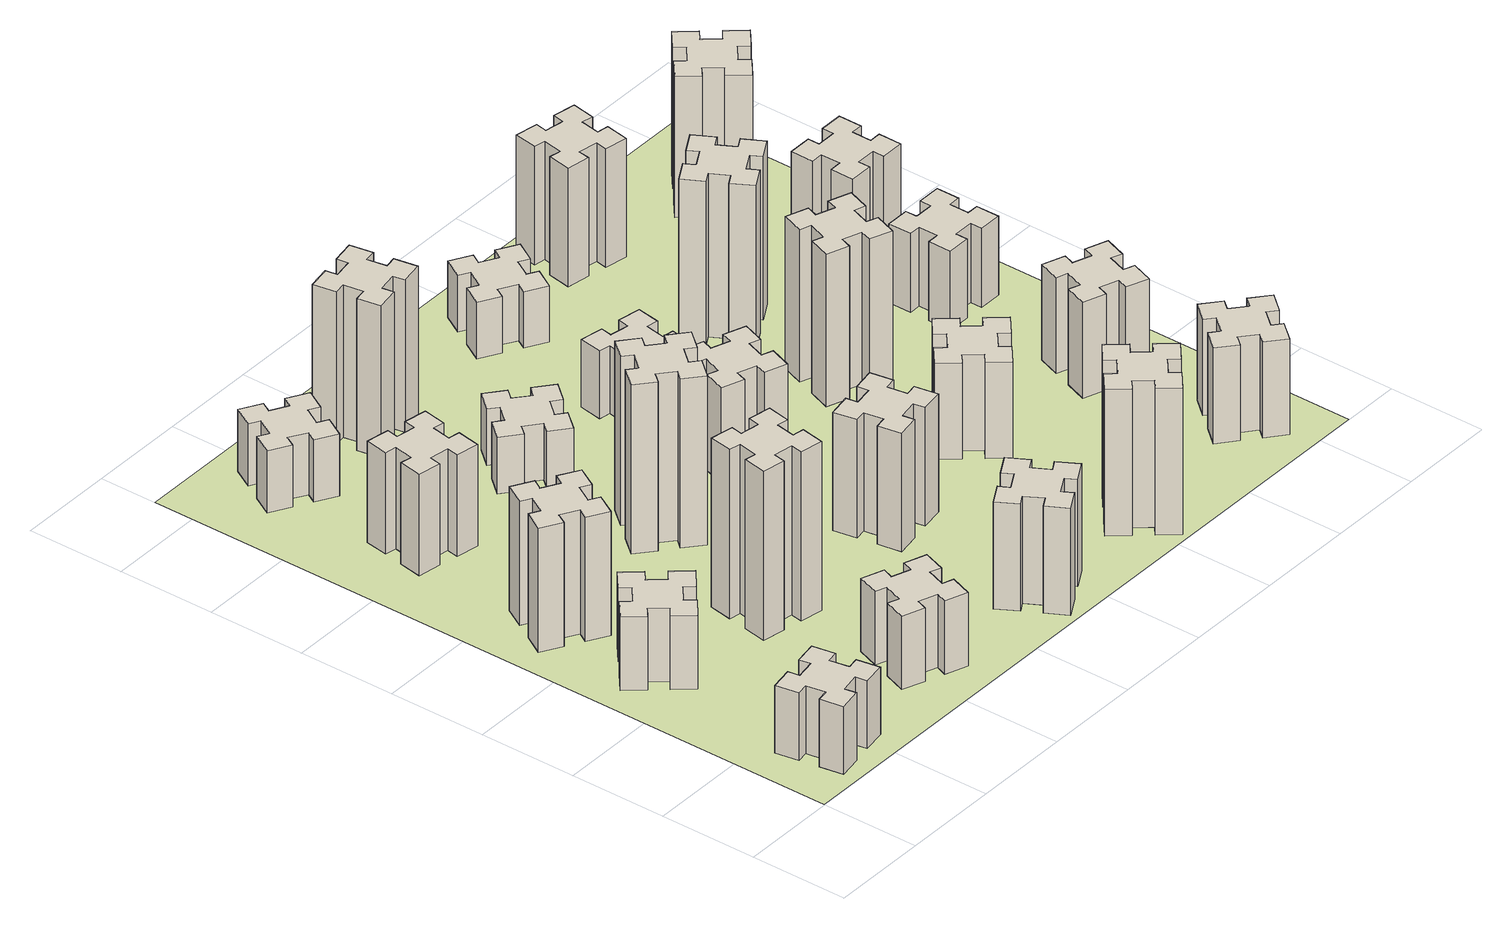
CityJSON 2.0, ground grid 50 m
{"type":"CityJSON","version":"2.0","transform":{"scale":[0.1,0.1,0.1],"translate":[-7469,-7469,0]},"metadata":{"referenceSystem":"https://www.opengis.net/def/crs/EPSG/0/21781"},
"CityObjects":{
"building1":{"type":"Building","attributes":{"class":"1000","function":"1000","usage":"1000","yearOfConstruction":2016,"roofType":"1000","measuredHeight":36,"storeysAboveGround":30,"storeysBelowGround":0},"geometry":[{"type":"Solid","lod":"1","boundaries":[[[[0,1,2,3,4,5,6,7,8,9,10,11,12,13,14,15,16,17,18,19]],[[17,16,20,21]],[[16,15,22,20]],[[15,14,23,22]],[[14,13,24,23]],[[13,12,25,24]],[[12,11,26,25]],[[11,10,27,26]],[[10,9,28,27]],[[9,8,29,28]],[[8,7,30,29]],[[7,6,31,30]],[[6,5,32,31]],[[5,4,33,32]],[[4,3,34,33]],[[3,2,35,34]],[[2,1,36,35]],[[1,0,37,36]],[[0,19,38,37]],[[19,18,39,38]],[[18,17,21,39]],[[24,25,26,27,28,29,30,31,32,33,34,35,36,37,38,39,21,20,22,23]]]]}]},
"building2":{"type":"Building","attributes":{"class":"1000","function":"1000","usage":"1000","yearOfConstruction":2016,"roofType":"1000","measuredHeight":39,"storeysAboveGround":30,"storeysBelowGround":0},"geometry":[{"type":"Solid","lod":"1","boundaries":[[[[40,41,42,43,44,45,46,47,48,49,50,51,52,53,54,55,56,57,58,59]],[[57,56,60,61]],[[56,55,62,60]],[[55,54,63,62]],[[54,53,64,63]],[[53,52,65,64]],[[52,51,66,65]],[[51,50,67,66]],[[50,49,68,67]],[[49,48,69,68]],[[48,47,70,69]],[[47,46,71,70]],[[46,45,72,71]],[[45,44,73,72]],[[44,43,74,73]],[[43,42,75,74]],[[42,41,76,75]],[[41,40,77,76]],[[40,59,78,77]],[[59,58,79,78]],[[58,57,61,79]],[[64,65,66,67,68,69,70,71,72,73,74,75,76,77,78,79,61,60,62,63]]]]}]},
"building3":{"type":"Building","attributes":{"class":"1000","function":"1000","usage":"1000","yearOfConstruction":2016,"roofType":"1000","measuredHeight":66,"storeysAboveGround":30,"storeysBelowGround":0},"geometry":[{"type":"Solid","lod":"1","boundaries":[[[[80,81,82,83,84,85,86,87,88,89,90,91,92,93,94,95,96,97,98,99]],[[97,96,100,101]],[[96,95,102,100]],[[95,94,103,102]],[[94,93,104,103]],[[93,92,105,104]],[[92,91,106,105]],[[91,90,107,106]],[[90,89,108,107]],[[89,88,109,108]],[[88,87,110,109]],[[87,86,111,110]],[[86,85,112,111]],[[85,84,113,112]],[[84,83,114,113]],[[83,82,115,114]],[[82,81,116,115]],[[81,80,117,116]],[[80,99,118,117]],[[99,98,119,118]],[[98,97,101,119]],[[104,105,106,107,108,109,110,111,112,113,114,115,116,117,118,119,101,100,102,103]]]]}]},
"building4":{"type":"Building","attributes":{"class":"1000","function":"1000","usage":"1000","yearOfConstruction":2016,"roofType":"1000","measuredHeight":39,"storeysAboveGround":30,"storeysBelowGround":0},"geometry":[{"type":"Solid","lod":"1","boundaries":[[[[120,121,122,123,124,125,126,127,128,129,130,131,132,133,134,135,136,137,138,139]],[[137,136,140,141]],[[136,135,142,140]],[[135,134,143,142]],[[134,133,144,143]],[[133,132,145,144]],[[132,131,146,145]],[[131,130,147,146]],[[130,129,148,147]],[[129,128,149,148]],[[128,127,150,149]],[[127,126,151,150]],[[126,125,152,151]],[[125,124,153,152]],[[124,123,154,153]],[[123,122,155,154]],[[122,121,156,155]],[[121,120,157,156]],[[120,139,158,157]],[[139,138,159,158]],[[138,137,141,159]],[[144,145,146,147,148,149,150,151,152,153,154,155,156,157,158,159,141,140,142,143]]]]}]},
"building5":{"type":"Building","attributes":{"class":"1000","function":"1000","usage":"1000","yearOfConstruction":2016,"roofType":"1000","measuredHeight":54,"storeysAboveGround":30,"storeysBelowGround":0},"geometry":[{"type":"Solid","lod":"1","boundaries":[[[[160,161,162,163,164,165,166,167,168,169,170,171,172,173,174,175,176,177,178,179]],[[177,176,180,181]],[[176,175,182,180]],[[175,174,183,182]],[[174,173,184,183]],[[173,172,185,184]],[[172,171,186,185]],[[171,170,187,186]],[[170,169,188,187]],[[169,168,189,188]],[[168,167,190,189]],[[167,166,191,190]],[[166,165,192,191]],[[165,164,193,192]],[[164,163,194,193]],[[163,162,195,194]],[[162,161,196,195]],[[161,160,197,196]],[[160,179,198,197]],[[179,178,199,198]],[[178,177,181,199]],[[184,185,186,187,188,189,190,191,192,193,194,195,196,197,198,199,181,180,182,183]]]]}]},
"building6":{"type":"Building","attributes":{"class":"1000","function":"1000","usage":"1000","yearOfConstruction":2016,"roofType":"1000","measuredHeight":90,"storeysAboveGround":30,"storeysBelowGround":0},"geometry":[{"type":"Solid","lod":"1","boundaries":[[[[200,201,202,203,204,205,206,207,208,209,210,211,212,213,214,215,216,217,218,219]],[[217,216,220,221]],[[216,215,222,220]],[[215,214,223,222]],[[214,213,224,223]],[[213,212,225,224]],[[212,211,226,225]],[[211,210,227,226]],[[210,209,228,227]],[[209,208,229,228]],[[208,207,230,229]],[[207,206,231,230]],[[206,205,232,231]],[[205,204,233,232]],[[204,203,234,233]],[[203,202,235,234]],[[202,201,236,235]],[[201,200,237,236]],[[200,219,238,237]],[[219,218,239,238]],[[218,217,221,239]],[[224,225,226,227,228,229,230,231,232,233,234,235,236,237,238,239,221,220,222,223]]]]}]},
"building7":{"type":"Building","attributes":{"class":"1000","function":"1000","usage":"1000","yearOfConstruction":2016,"roofType":"1000","measuredHeight":33,"storeysAboveGround":30,"storeysBelowGround":0},"geometry":[{"type":"Solid","lod":"1","boundaries":[[[[240,241,242,243,244,245,246,247,248,249,250,251,252,253,254,255,256,257,258,259]],[[257,256,260,261]],[[256,255,262,260]],[[255,254,263,262]],[[254,253,264,263]],[[253,252,265,264]],[[252,251,266,265]],[[251,250,267,266]],[[250,249,268,267]],[[249,248,269,268]],[[248,247,270,269]],[[247,246,271,270]],[[246,245,272,271]],[[245,244,273,272]],[[244,243,274,273]],[[243,242,275,274]],[[242,241,276,275]],[[241,240,277,276]],[[240,259,278,277]],[[259,258,279,278]],[[258,257,261,279]],[[264,265,266,267,268,269,270,271,272,273,274,275,276,277,278,279,261,260,262,263]]]]}]},
"building8":{"type":"Building","attributes":{"class":"1000","function":"1000","usage":"1000","yearOfConstruction":2016,"roofType":"1000","measuredHeight":90,"storeysAboveGround":30,"storeysBelowGround":0},"geometry":[{"type":"Solid","lod":"1","boundaries":[[[[280,281,282,283,284,285,286,287,288,289,290,291,292,293,294,295,296,297,298,299]],[[297,296,300,301]],[[296,295,302,300]],[[295,294,303,302]],[[294,293,304,303]],[[293,292,305,304]],[[292,291,306,305]],[[291,290,307,306]],[[290,289,308,307]],[[289,288,309,308]],[[288,287,310,309]],[[287,286,311,310]],[[286,285,312,311]],[[285,284,313,312]],[[284,283,314,313]],[[283,282,315,314]],[[282,281,316,315]],[[281,280,317,316]],[[280,299,318,317]],[[299,298,319,318]],[[298,297,301,319]],[[304,305,306,307,308,309,310,311,312,313,314,315,316,317,318,319,301,300,302,303]]]]}]},
"building9":{"type":"Building","attributes":{"class":"1000","function":"1000","usage":"1000","yearOfConstruction":2016,"roofType":"1000","measuredHeight":57,"storeysAboveGround":30,"storeysBelowGround":0},"geometry":[{"type":"Solid","lod":"1","boundaries":[[[[320,321,322,323,324,325,326,327,328,329,330,331,332,333,334,335,336,337,338,339]],[[337,336,340,341]],[[336,335,342,340]],[[335,334,343,342]],[[334,333,344,343]],[[333,332,345,344]],[[332,331,346,345]],[[331,330,347,346]],[[330,329,348,347]],[[329,328,349,348]],[[328,327,350,349]],[[327,326,351,350]],[[326,325,352,351]],[[325,324,353,352]],[[324,323,354,353]],[[323,322,355,354]],[[322,321,356,355]],[[321,320,357,356]],[[320,339,358,357]],[[339,338,359,358]],[[338,337,341,359]],[[344,345,346,347,348,349,350,351,352,353,354,355,356,357,358,359,341,340,342,343]]]]}]},
"building10":{"type":"Building","attributes":{"class":"1000","function":"1000","usage":"1000","yearOfConstruction":2016,"roofType":"1000","measuredHeight":30,"storeysAboveGround":30,"storeysBelowGround":0},"geometry":[{"type":"Solid","lod":"1","boundaries":[[[[360,361,362,363,364,365,366,367,368,369,370,371,372,373,374,375,376,377,378,379]],[[377,376,380,381]],[[376,375,382,380]],[[375,374,383,382]],[[374,373,384,383]],[[373,372,385,384]],[[372,371,386,385]],[[371,370,387,386]],[[370,369,388,387]],[[369,368,389,388]],[[368,367,390,389]],[[367,366,391,390]],[[366,365,392,391]],[[365,364,393,392]],[[364,363,394,393]],[[363,362,395,394]],[[362,361,396,395]],[[361,360,397,396]],[[360,379,398,397]],[[379,378,399,398]],[[378,377,381,399]],[[384,385,386,387,388,389,390,391,392,393,394,395,396,397,398,399,381,380,382,383]]]]}]},
"building11":{"type":"Building","attributes":{"class":"1000","function":"1000","usage":"1000","yearOfConstruction":2016,"roofType":"1000","measuredHeight":81,"storeysAboveGround":30,"storeysBelowGround":0},"geometry":[{"type":"Solid","lod":"1","boundaries":[[[[400,401,402,403,404,405,406,407,408,409,410,411,412,413,414,415,416,417,418,419]],[[417,416,420,421]],[[416,415,422,420]],[[415,414,423,422]],[[414,413,424,423]],[[413,412,425,424]],[[412,411,426,425]],[[411,410,427,426]],[[410,409,428,427]],[[409,408,429,428]],[[408,407,430,429]],[[407,406,431,430]],[[406,405,432,431]],[[405,404,433,432]],[[404,403,434,433]],[[403,402,435,434]],[[402,401,436,435]],[[401,400,437,436]],[[400,419,438,437]],[[419,418,439,438]],[[418,417,421,439]],[[424,425,426,427,428,429,430,431,432,433,434,435,436,437,438,439,421,420,422,423]]]]}]},
"building12":{"type":"Building","attributes":{"class":"1000","function":"1000","usage":"1000","yearOfConstruction":2016,"roofType":"1000","measuredHeight":63,"storeysAboveGround":30,"storeysBelowGround":0},"geometry":[{"type":"Solid","lod":"1","boundaries":[[[[440,441,442,443,444,445,446,447,448,449,450,451,452,453,454,455,456,457,458,459]],[[457,456,460,461]],[[456,455,462,460]],[[455,454,463,462]],[[454,453,464,463]],[[453,452,465,464]],[[452,451,466,465]],[[451,450,467,466]],[[450,449,468,467]],[[449,448,469,468]],[[448,447,470,469]],[[447,446,471,470]],[[446,445,472,471]],[[445,444,473,472]],[[444,443,474,473]],[[443,442,475,474]],[[442,441,476,475]],[[441,440,477,476]],[[440,459,478,477]],[[459,458,479,478]],[[458,457,461,479]],[[464,465,466,467,468,469,470,471,472,473,474,475,476,477,478,479,461,460,462,463]]]]}]},
"building13":{"type":"Building","attributes":{"class":"1000","function":"1000","usage":"1000","yearOfConstruction":2016,"roofType":"1000","measuredHeight":51,"storeysAboveGround":30,"storeysBelowGround":0},"geometry":[{"type":"Solid","lod":"1","boundaries":[[[[480,481,482,483,484,485,486,487,488,489,490,491,492,493,494,495,496,497,498,499]],[[497,496,500,501]],[[496,495,502,500]],[[495,494,503,502]],[[494,493,504,503]],[[493,492,505,504]],[[492,491,506,505]],[[491,490,507,506]],[[490,489,508,507]],[[489,488,509,508]],[[488,487,510,509]],[[487,486,511,510]],[[486,485,512,511]],[[485,484,513,512]],[[484,483,514,513]],[[483,482,515,514]],[[482,481,516,515]],[[481,480,517,516]],[[480,499,518,517]],[[499,498,519,518]],[[498,497,501,519]],[[504,505,506,507,508,509,510,511,512,513,514,515,516,517,518,519,501,500,502,503]]]]}]},
"building14":{"type":"Building","attributes":{"class":"1000","function":"1000","usage":"1000","yearOfConstruction":2016,"roofType":"1000","measuredHeight":36,"storeysAboveGround":30,"storeysBelowGround":0},"geometry":[{"type":"Solid","lod":"1","boundaries":[[[[520,521,522,523,524,525,526,527,528,529,530,531,532,533,534,535,536,537,538,539]],[[537,536,540,541]],[[536,535,542,540]],[[535,534,543,542]],[[534,533,544,543]],[[533,532,545,544]],[[532,531,546,545]],[[531,530,547,546]],[[530,529,548,547]],[[529,528,549,548]],[[528,527,550,549]],[[527,526,551,550]],[[526,525,552,551]],[[525,524,553,552]],[[524,523,554,553]],[[523,522,555,554]],[[522,521,556,555]],[[521,520,557,556]],[[520,539,558,557]],[[539,538,559,558]],[[538,537,541,559]],[[544,545,546,547,548,549,550,551,552,553,554,555,556,557,558,559,541,540,542,543]]]]}]},
"building15":{"type":"Building","attributes":{"class":"1000","function":"1000","usage":"1000","yearOfConstruction":2016,"roofType":"1000","measuredHeight":78,"storeysAboveGround":30,"storeysBelowGround":0},"geometry":[{"type":"Solid","lod":"1","boundaries":[[[[560,561,562,563,564,565,566,567,568,569,570,571,572,573,574,575,576,577,578,579]],[[577,576,580,581]],[[576,575,582,580]],[[575,574,583,582]],[[574,573,584,583]],[[573,572,585,584]],[[572,571,586,585]],[[571,570,587,586]],[[570,569,588,587]],[[569,568,589,588]],[[568,567,590,589]],[[567,566,591,590]],[[566,565,592,591]],[[565,564,593,592]],[[564,563,594,593]],[[563,562,595,594]],[[562,561,596,595]],[[561,560,597,596]],[[560,579,598,597]],[[579,578,599,598]],[[578,577,581,599]],[[584,585,586,587,588,589,590,591,592,593,594,595,596,597,598,599,581,580,582,583]]]]}]},
"building16":{"type":"Building","attributes":{"class":"1000","function":"1000","usage":"1000","yearOfConstruction":2016,"roofType":"1000","measuredHeight":30,"storeysAboveGround":30,"storeysBelowGround":0},"geometry":[{"type":"Solid","lod":"1","boundaries":[[[[600,601,602,603,604,605,606,607,608,609,610,611,612,613,614,615,616,617,618,619]],[[617,616,620,621]],[[616,615,622,620]],[[615,614,623,622]],[[614,613,624,623]],[[613,612,625,624]],[[612,611,626,625]],[[611,610,627,626]],[[610,609,628,627]],[[609,608,629,628]],[[608,607,630,629]],[[607,606,631,630]],[[606,605,632,631]],[[605,604,633,632]],[[604,603,634,633]],[[603,602,635,634]],[[602,601,636,635]],[[601,600,637,636]],[[600,619,638,637]],[[619,618,639,638]],[[618,617,621,639]],[[624,625,626,627,628,629,630,631,632,633,634,635,636,637,638,639,621,620,622,623]]]]}]},
"building17":{"type":"Building","attributes":{"class":"1000","function":"1000","usage":"1000","yearOfConstruction":2016,"roofType":"1000","measuredHeight":51,"storeysAboveGround":30,"storeysBelowGround":0},"geometry":[{"type":"Solid","lod":"1","boundaries":[[[[640,641,642,643,644,645,646,647,648,649,650,651,652,653,654,655,656,657,658,659]],[[657,656,660,661]],[[656,655,662,660]],[[655,654,663,662]],[[654,653,664,663]],[[653,652,665,664]],[[652,651,666,665]],[[651,650,667,666]],[[650,649,668,667]],[[649,648,669,668]],[[648,647,670,669]],[[647,646,671,670]],[[646,645,672,671]],[[645,644,673,672]],[[644,643,674,673]],[[643,642,675,674]],[[642,641,676,675]],[[641,640,677,676]],[[640,659,678,677]],[[659,658,679,678]],[[658,657,661,679]],[[664,665,666,667,668,669,670,671,672,673,674,675,676,677,678,679,661,660,662,663]]]]}]},
"building18":{"type":"Building","attributes":{"class":"1000","function":"1000","usage":"1000","yearOfConstruction":2016,"roofType":"1000","measuredHeight":81,"storeysAboveGround":30,"storeysBelowGround":0},"geometry":[{"type":"Solid","lod":"1","boundaries":[[[[680,681,682,683,684,685,686,687,688,689,690,691,692,693,694,695,696,697,698,699]],[[697,696,700,701]],[[696,695,702,700]],[[695,694,703,702]],[[694,693,704,703]],[[693,692,705,704]],[[692,691,706,705]],[[691,690,707,706]],[[690,689,708,707]],[[689,688,709,708]],[[688,687,710,709]],[[687,686,711,710]],[[686,685,712,711]],[[685,684,713,712]],[[684,683,714,713]],[[683,682,715,714]],[[682,681,716,715]],[[681,680,717,716]],[[680,699,718,717]],[[699,698,719,718]],[[698,697,701,719]],[[704,705,706,707,708,709,710,711,712,713,714,715,716,717,718,719,701,700,702,703]]]]}]},
"building19":{"type":"Building","attributes":{"class":"1000","function":"1000","usage":"1000","yearOfConstruction":2016,"roofType":"1000","measuredHeight":87,"storeysAboveGround":30,"storeysBelowGround":0},"geometry":[{"type":"Solid","lod":"1","boundaries":[[[[720,721,722,723,724,725,726,727,728,729,730,731,732,733,734,735,736,737,738,739]],[[737,736,740,741]],[[736,735,742,740]],[[735,734,743,742]],[[734,733,744,743]],[[733,732,745,744]],[[732,731,746,745]],[[731,730,747,746]],[[730,729,748,747]],[[729,728,749,748]],[[728,727,750,749]],[[727,726,751,750]],[[726,725,752,751]],[[725,724,753,752]],[[724,723,754,753]],[[723,722,755,754]],[[722,721,756,755]],[[721,720,757,756]],[[720,739,758,757]],[[739,738,759,758]],[[738,737,741,759]],[[744,745,746,747,748,749,750,751,752,753,754,755,756,757,758,759,741,740,742,743]]]]}]},
"building20":{"type":"Building","attributes":{"class":"1000","function":"1000","usage":"1000","yearOfConstruction":2016,"roofType":"1000","measuredHeight":51,"storeysAboveGround":30,"storeysBelowGround":0},"geometry":[{"type":"Solid","lod":"1","boundaries":[[[[760,761,762,763,764,765,766,767,768,769,770,771,772,773,774,775,776,777,778,779]],[[777,776,780,781]],[[776,775,782,780]],[[775,774,783,782]],[[774,773,784,783]],[[773,772,785,784]],[[772,771,786,785]],[[771,770,787,786]],[[770,769,788,787]],[[769,768,789,788]],[[768,767,790,789]],[[767,766,791,790]],[[766,765,792,791]],[[765,764,793,792]],[[764,763,794,793]],[[763,762,795,794]],[[762,761,796,795]],[[761,760,797,796]],[[760,779,798,797]],[[779,778,799,798]],[[778,777,781,799]],[[784,785,786,787,788,789,790,791,792,793,794,795,796,797,798,799,781,780,782,783]]]]}]},
"building21":{"type":"Building","attributes":{"class":"1000","function":"1000","usage":"1000","yearOfConstruction":2016,"roofType":"1000","measuredHeight":63,"storeysAboveGround":30,"storeysBelowGround":0},"geometry":[{"type":"Solid","lod":"1","boundaries":[[[[800,801,802,803,804,805,806,807,808,809,810,811,812,813,814,815,816,817,818,819]],[[817,816,820,821]],[[816,815,822,820]],[[815,814,823,822]],[[814,813,824,823]],[[813,812,825,824]],[[812,811,826,825]],[[811,810,827,826]],[[810,809,828,827]],[[809,808,829,828]],[[808,807,830,829]],[[807,806,831,830]],[[806,805,832,831]],[[805,804,833,832]],[[804,803,834,833]],[[803,802,835,834]],[[802,801,836,835]],[[801,800,837,836]],[[800,819,838,837]],[[819,818,839,838]],[[818,817,821,839]],[[824,825,826,827,828,829,830,831,832,833,834,835,836,837,838,839,821,820,822,823]]]]}]},
"building22":{"type":"Building","attributes":{"class":"1000","function":"1000","usage":"1000","yearOfConstruction":2016,"roofType":"1000","measuredHeight":51,"storeysAboveGround":30,"storeysBelowGround":0},"geometry":[{"type":"Solid","lod":"1","boundaries":[[[[840,841,842,843,844,845,846,847,848,849,850,851,852,853,854,855,856,857,858,859]],[[857,856,860,861]],[[856,855,862,860]],[[855,854,863,862]],[[854,853,864,863]],[[853,852,865,864]],[[852,851,866,865]],[[851,850,867,866]],[[850,849,868,867]],[[849,848,869,868]],[[848,847,870,869]],[[847,846,871,870]],[[846,845,872,871]],[[845,844,873,872]],[[844,843,874,873]],[[843,842,875,874]],[[842,841,876,875]],[[841,840,877,876]],[[840,859,878,877]],[[859,858,879,878]],[[858,857,861,879]],[[864,865,866,867,868,869,870,871,872,873,874,875,876,877,878,879,861,860,862,863]]]]}]},
"building23":{"type":"Building","attributes":{"class":"1000","function":"1000","usage":"1000","yearOfConstruction":2016,"roofType":"1000","measuredHeight":42,"storeysAboveGround":30,"storeysBelowGround":0},"geometry":[{"type":"Solid","lod":"1","boundaries":[[[[880,881,882,883,884,885,886,887,888,889,890,891,892,893,894,895,896,897,898,899]],[[897,896,900,901]],[[896,895,902,900]],[[895,894,903,902]],[[894,893,904,903]],[[893,892,905,904]],[[892,891,906,905]],[[891,890,907,906]],[[890,889,908,907]],[[889,888,909,908]],[[888,887,910,909]],[[887,886,911,910]],[[886,885,912,911]],[[885,884,913,912]],[[884,883,914,913]],[[883,882,915,914]],[[882,881,916,915]],[[881,880,917,916]],[[880,899,918,917]],[[899,898,919,918]],[[898,897,901,919]],[[904,905,906,907,908,909,910,911,912,913,914,915,916,917,918,919,901,900,902,903]]]]}]},
"building24":{"type":"Building","attributes":{"class":"1000","function":"1000","usage":"1000","yearOfConstruction":2016,"roofType":"1000","measuredHeight":57,"storeysAboveGround":30,"storeysBelowGround":0},"geometry":[{"type":"Solid","lod":"1","boundaries":[[[[920,921,922,923,924,925,926,927,928,929,930,931,932,933,934,935,936,937,938,939]],[[937,936,940,941]],[[936,935,942,940]],[[935,934,943,942]],[[934,933,944,943]],[[933,932,945,944]],[[932,931,946,945]],[[931,930,947,946]],[[930,929,948,947]],[[929,928,949,948]],[[928,927,950,949]],[[927,926,951,950]],[[926,925,952,951]],[[925,924,953,952]],[[924,923,954,953]],[[923,922,955,954]],[[922,921,956,955]],[[921,920,957,956]],[[920,939,958,957]],[[939,938,959,958]],[[938,937,941,959]],[[944,945,946,947,948,949,950,951,952,953,954,955,956,957,958,959,941,940,942,943]]]]}]},
"building25":{"type":"Building","attributes":{"class":"1000","function":"1000","usage":"1000","yearOfConstruction":2016,"roofType":"1000","measuredHeight":75,"storeysAboveGround":30,"storeysBelowGround":0},"geometry":[{"type":"Solid","lod":"1","boundaries":[[[[960,961,962,963,964,965,966,967,968,969,970,971,972,973,974,975,976,977,978,979]],[[977,976,980,981]],[[976,975,982,980]],[[975,974,983,982]],[[974,973,984,983]],[[973,972,985,984]],[[972,971,986,985]],[[971,970,987,986]],[[970,969,988,987]],[[969,968,989,988]],[[968,967,990,989]],[[967,966,991,990]],[[966,965,992,991]],[[965,964,993,992]],[[964,963,994,993]],[[963,962,995,994]],[[962,961,996,995]],[[961,960,997,996]],[[960,979,998,997]],[[979,978,999,998]],[[978,977,981,999]],[[984,985,986,987,988,989,990,991,992,993,994,995,996,997,998,999,981,980,982,983]]]]}]},
"landuse1":{"type":"LandUse","attributes":{"name":"plot1","function":"1010"},"geometry":[{"type":"MultiSurface","lod":"1","boundaries":[[[1000,1001,1002,1003]]]}]}
},
"vertices":[
[492,245,0],[475,344,0],[534,354,0],[513,472,0],[395,451,0],[405,392,0],[307,375,0],[297,434,0],[178,413,0],[199,295,0],[258,305,0],[276,207,0],[217,197,0],[237,78,0],[356,99,0],[345,158,0],[444,176,0],[454,117,0],[572,137,0],[551,256,0],[444,176,360],[454,117,360],[345,158,360],[356,99,360],[237,78,360],[217,197,360],[276,207,360],[258,305,360],[199,295,360],[178,413,360],[297,434,360],[307,375,360],[405,392,360],[395,451,360],[513,472,360],[534,354,360],[475,344,360],[492,245,360],[551,256,360],[572,137,360],
[343,1332,0],[266,1267,0],[228,1313,0],[136,1236,0],[213,1144,0],[259,1183,0],[323,1106,0],[277,1068,0],[354,976,0],[446,1053,0],[408,1099,0],[484,1163,0],[523,1117,0],[615,1194,0],[538,1286,0],[492,1248,0],[427,1324,0],[473,1363,0],[396,1455,0],[304,1378,0],[427,1324,390],[473,1363,390],[492,1248,390],[538,1286,390],[615,1194,390],[523,1117,390],[484,1163,390],[408,1099,390],[446,1053,390],[354,976,390],[277,1068,390],[323,1106,390],[259,1183,390],[213,1144,390],[136,1236,390],[228,1313,390],[266,1267,390],[343,1332,390],[304,1378,390],[396,1455,390],
[277,1685,0],[364,1635,0],[334,1583,0],[438,1523,0],[498,1627,0],[446,1657,0],[496,1744,0],[548,1714,0],[608,1818,0],[504,1878,0],[474,1826,0],[387,1876,0],[417,1928,0],[313,1988,0],[253,1884,0],[305,1854,0],[255,1767,0],[203,1797,0],[143,1693,0],[247,1633,0],[255,1767,660],[203,1797,660],[305,1854,660],[253,1884,660],[313,1988,660],[417,1928,660],[387,1876,660],[474,1826,660],[504,1878,660],[608,1818,660],[548,1714,660],[496,1744,660],[446,1657,660],[498,1627,660],[438,1523,660],[334,1583,660],[364,1635,660],[277,1685,660],[247,1633,660],[143,1693,660],
[1202,291,0],[1236,385,0],[1292,364,0],[1333,477,0],[1220,518,0],[1200,462,0],[1106,496,0],[1127,552,0],[1014,593,0],[973,480,0],[1029,460,0],[995,366,0],[939,387,0],[897,274,0],[1010,233,0],[1031,289,0],[1125,255,0],[1104,199,0],[1217,157,0],[1258,270,0],[1125,255,390],[1104,199,390],[1031,289,390],[1010,233,390],[897,274,390],[939,387,390],[995,366,390],[1029,460,390],[973,480,390],[1014,593,390],[1127,552,390],[1106,496,390],[1200,462,390],[1220,518,390],[1333,477,390],[1292,364,390],[1236,385,390],[1202,291,390],[1258,270,390],[1217,157,390],
[544,2695,0],[445,2712,0],[456,2771,0],[337,2792,0],[317,2674,0],[376,2664,0],[358,2565,0],[299,2576,0],[278,2457,0],[397,2437,0],[407,2496,0],[505,2478,0],[495,2419,0],[613,2398,0],[634,2517,0],[575,2527,0],[592,2625,0],[651,2615,0],[672,2733,0],[554,2754,0],[592,2625,540],[651,2615,540],[575,2527,540],[634,2517,540],[613,2398,540],[495,2419,540],[505,2478,540],[407,2496,540],[397,2437,540],[278,2457,540],[299,2576,540],[358,2565,540],[376,2664,540],[317,2674,540],[337,2792,540],[456,2771,540],[445,2712,540],[544,2695,540],[554,2754,540],[672,2733,540],
[1115,1047,0],[1132,1145,0],[1191,1135,0],[1212,1253,0],[1094,1274,0],[1084,1215,0],[985,1232,0],[996,1291,0],[877,1312,0],[857,1194,0],[916,1184,0],[898,1085,0],[839,1096,0],[818,977,0],[937,957,0],[947,1016,0],[1045,998,0],[1035,939,0],[1153,918,0],[1174,1037,0],[1045,998,900],[1035,939,900],[947,1016,900],[937,957,900],[818,977,900],[839,1096,900],[898,1085,900],[916,1184,900],[857,1194,900],[877,1312,900],[996,1291,900],[985,1232,900],[1084,1215,900],[1094,1274,900],[1212,1253,900],[1191,1135,900],[1132,1145,900],[1115,1047,900],[1174,1037,900],[1153,918,900],
[405,3434,0],[355,3347,0],[303,3377,0],[243,3273,0],[347,3213,0],[377,3265,0],[464,3215,0],[434,3163,0],[538,3103,0],[598,3207,0],[546,3237,0],[596,3324,0],[648,3294,0],[708,3398,0],[604,3458,0],[574,3406,0],[487,3456,0],[517,3508,0],[413,3568,0],[353,3464,0],[487,3456,330],[517,3508,330],[574,3406,330],[604,3458,330],[708,3398,330],[648,3294,330],[596,3324,330],[546,3237,330],[598,3207,330],[538,3103,330],[434,3163,330],[464,3215,330],[377,3265,330],[347,3213,330],[243,3273,330],[303,3377,330],[355,3347,330],[405,3434,330],[353,3464,330],[413,3568,330],
[1324,1907,0],[1248,1972,0],[1286,2018,0],[1194,2095,0],[1117,2003,0],[1163,1964,0],[1099,1888,0],[1053,1926,0],[976,1834,0],[1068,1757,0],[1106,1803,0],[1183,1739,0],[1144,1693,0],[1236,1616,0],[1313,1708,0],[1267,1746,0],[1332,1823,0],[1378,1784,0],[1455,1876,0],[1363,1953,0],[1332,1823,900],[1378,1784,900],[1267,1746,900],[1313,1708,900],[1236,1616,900],[1144,1693,900],[1183,1739,900],[1106,1803,900],[1068,1757,900],[976,1834,900],[1053,1926,900],[1099,1888,900],[1163,1964,900],[1117,2003,900],[1194,2095,900],[1286,2018,900],[1248,1972,900],[1324,1907,900],[1363,1953,900],[1455,1876,900],
[1867,155,0],[1954,205,0],[1984,153,0],[2088,213,0],[2028,317,0],[1976,287,0],[1926,374,0],[1978,404,0],[1918,508,0],[1814,448,0],[1844,396,0],[1757,346,0],[1727,398,0],[1623,338,0],[1683,234,0],[1735,264,0],[1785,177,0],[1733,147,0],[1793,43,0],[1897,103,0],[1785,177,570],[1733,147,570],[1735,264,570],[1683,234,570],[1623,338,570],[1727,398,570],[1757,346,570],[1844,396,570],[1814,448,570],[1918,508,570],[1978,404,570],[1926,374,570],[1976,287,570],[2028,317,570],[2088,213,570],[1984,153,570],[1954,205,570],[1867,155,570],[1897,103,570],[1793,43,570],
[1163,2704,0],[1099,2628,0],[1053,2666,0],[976,2574,0],[1068,2497,0],[1106,2543,0],[1183,2479,0],[1144,2433,0],[1236,2356,0],[1313,2448,0],[1267,2486,0],[1332,2563,0],[1378,2524,0],[1455,2616,0],[1363,2693,0],[1324,2647,0],[1248,2712,0],[1286,2758,0],[1194,2835,0],[1117,2743,0],[1248,2712,300],[1286,2758,300],[1324,2647,300],[1363,2693,300],[1455,2616,300],[1378,2524,300],[1332,2563,300],[1267,2486,300],[1313,2448,300],[1236,2356,300],[1144,2433,300],[1183,2479,300],[1106,2543,300],[1068,2497,300],[976,2574,300],[1053,2666,300],[1099,2628,300],[1163,2704,300],[1117,2743,300],[1194,2835,300],
[1132,3305,0],[1115,3404,0],[1174,3414,0],[1153,3532,0],[1035,3511,0],[1045,3452,0],[947,3435,0],[937,3494,0],[818,3473,0],[839,3355,0],[898,3365,0],[916,3267,0],[857,3257,0],[877,3138,0],[996,3159,0],[985,3218,0],[1084,3236,0],[1094,3177,0],[1212,3197,0],[1191,3316,0],[1084,3236,810],[1094,3177,810],[985,3218,810],[996,3159,810],[877,3138,810],[857,3257,810],[916,3267,810],[898,3365,810],[839,3355,810],[818,3473,810],[937,3494,810],[947,3435,810],[1045,3452,810],[1035,3511,810],[1153,3532,810],[1174,3414,810],[1115,3404,810],[1132,3305,810],[1191,3316,810],[1212,3197,810],
[1972,1085,0],[1955,1184,0],[2014,1194,0],[1993,1312,0],[1875,1291,0],[1885,1232,0],[1787,1215,0],[1777,1274,0],[1658,1253,0],[1679,1135,0],[1738,1145,0],[1756,1047,0],[1697,1037,0],[1717,918,0],[1836,939,0],[1825,998,0],[1924,1016,0],[1934,957,0],[2052,977,0],[2031,1096,0],[1924,1016,630],[1934,957,630],[1825,998,630],[1836,939,630],[1717,918,630],[1697,1037,630],[1756,1047,630],[1738,1145,630],[1679,1135,630],[1658,1253,630],[1777,1274,630],[1787,1215,630],[1885,1232,630],[1875,1291,630],[1993,1312,630],[2014,1194,630],[1955,1184,630],[1972,1085,630],[2031,1096,630],[2052,977,630],
[1942,1871,0],[1976,1965,0],[2032,1944,0],[2073,2057,0],[1960,2098,0],[1940,2042,0],[1846,2076,0],[1867,2132,0],[1754,2173,0],[1713,2060,0],[1769,2040,0],[1735,1946,0],[1679,1967,0],[1637,1854,0],[1750,1813,0],[1771,1869,0],[1865,1835,0],[1844,1779,0],[1957,1737,0],[1998,1850,0],[1865,1835,510],[1844,1779,510],[1771,1869,510],[1750,1813,510],[1637,1854,510],[1679,1967,510],[1735,1946,510],[1769,2040,510],[1713,2060,510],[1754,2173,510],[1867,2132,510],[1846,2076,510],[1940,2042,510],[1960,2098,510],[2073,2057,510],[2032,1944,510],[1976,1965,510],[1942,1871,510],[1998,1850,510],[1957,1737,510],
[1924,2595,0],[1825,2612,0],[1836,2671,0],[1717,2692,0],[1697,2574,0],[1756,2564,0],[1738,2465,0],[1679,2476,0],[1658,2357,0],[1777,2337,0],[1787,2396,0],[1885,2378,0],[1875,2319,0],[1993,2298,0],[2014,2417,0],[1955,2427,0],[1972,2525,0],[2031,2515,0],[2052,2633,0],[1934,2654,0],[1972,2525,360],[2031,2515,360],[1955,2427,360],[2014,2417,360],[1993,2298,360],[1875,2319,360],[1885,2378,360],[1787,2396,360],[1777,2337,360],[1658,2357,360],[1679,2476,360],[1738,2465,360],[1756,2564,360],[1697,2574,360],[1717,2692,360],[1836,2671,360],[1825,2612,360],[1924,2595,360],[1934,2654,360],[2052,2633,360],
[2712,308,0],[2647,384,0],[2693,423,0],[2616,515,0],[2524,438,0],[2563,392,0],[2486,327,0],[2448,373,0],[2356,296,0],[2433,204,0],[2479,243,0],[2543,166,0],[2497,128,0],[2574,36,0],[2666,113,0],[2628,159,0],[2704,223,0],[2743,177,0],[2835,254,0],[2758,346,0],[2704,223,780],[2743,177,780],[2628,159,780],[2666,113,780],[2574,36,780],[2497,128,780],[2543,166,780],[2479,243,780],[2433,204,780],[2356,296,780],[2448,373,780],[2486,327,780],[2563,392,780],[2524,438,780],[2616,515,780],[2693,423,780],[2647,384,780],[2712,308,780],[2758,346,780],[2835,254,780],
[2026,3237,0],[2076,3324,0],[2128,3294,0],[2188,3398,0],[2084,3458,0],[2054,3406,0],[1967,3456,0],[1997,3508,0],[1893,3568,0],[1833,3464,0],[1885,3434,0],[1835,3347,0],[1783,3377,0],[1723,3273,0],[1827,3213,0],[1857,3265,0],[1944,3215,0],[1914,3163,0],[2018,3103,0],[2078,3207,0],[1944,3215,300],[1914,3163,300],[1857,3265,300],[1827,3213,300],[1723,3273,300],[1783,3377,300],[1835,3347,300],[1885,3434,300],[1833,3464,300],[1893,3568,300],[1997,3508,300],[1967,3456,300],[2054,3406,300],[2084,3458,300],[2188,3398,300],[2128,3294,300],[2076,3324,300],[2026,3237,300],[2078,3207,300],[2018,3103,300],
[2628,1099,0],[2704,1163,0],[2743,1117,0],[2835,1194,0],[2758,1286,0],[2712,1248,0],[2647,1324,0],[2693,1363,0],[2616,1455,0],[2524,1378,0],[2563,1332,0],[2486,1267,0],[2448,1313,0],[2356,1236,0],[2433,1144,0],[2479,1183,0],[2543,1106,0],[2497,1068,0],[2574,976,0],[2666,1053,0],[2543,1106,510],[2497,1068,510],[2479,1183,510],[2433,1144,510],[2356,1236,510],[2448,1313,510],[2486,1267,510],[2563,1332,510],[2524,1378,510],[2616,1455,510],[2693,1363,510],[2647,1324,510],[2712,1248,510],[2758,1286,510],[2835,1194,510],[2743,1117,510],[2704,1163,510],[2628,1099,510],[2666,1053,510],[2574,976,510],
[2682,1871,0],[2716,1965,0],[2772,1944,0],[2813,2057,0],[2700,2098,0],[2680,2042,0],[2586,2076,0],[2607,2132,0],[2494,2173,0],[2453,2060,0],[2509,2040,0],[2475,1946,0],[2419,1967,0],[2377,1854,0],[2490,1813,0],[2511,1869,0],[2605,1835,0],[2584,1779,0],[2697,1737,0],[2738,1850,0],[2605,1835,810],[2584,1779,810],[2511,1869,810],[2490,1813,810],[2377,1854,810],[2419,1967,810],[2475,1946,810],[2509,2040,810],[2453,2060,810],[2494,2173,810],[2607,2132,810],[2586,2076,810],[2680,2042,810],[2700,2098,810],[2813,2057,810],[2772,1944,810],[2716,1965,810],[2682,1871,810],[2738,1850,810],[2697,1737,810],
[2475,2584,0],[2525,2497,0],[2473,2467,0],[2533,2363,0],[2637,2423,0],[2607,2475,0],[2694,2525,0],[2724,2473,0],[2828,2533,0],[2768,2637,0],[2716,2607,0],[2666,2694,0],[2718,2724,0],[2658,2828,0],[2554,2768,0],[2584,2716,0],[2497,2666,0],[2467,2718,0],[2363,2658,0],[2423,2554,0],[2497,2666,870],[2467,2718,870],[2584,2716,870],[2554,2768,870],[2658,2828,870],[2718,2724,870],[2666,2694,870],[2716,2607,870],[2768,2637,870],[2828,2533,870],[2724,2473,870],[2694,2525,870],[2607,2475,870],[2637,2423,870],[2533,2363,870],[2473,2467,870],[2525,2497,870],[2475,2584,870],[2423,2554,870],[2363,2658,870],
[3544,427,0],[3468,492,0],[3506,538,0],[3414,615,0],[3337,523,0],[3383,484,0],[3319,408,0],[3273,446,0],[3196,354,0],[3288,277,0],[3326,323,0],[3403,259,0],[3364,213,0],[3456,136,0],[3533,228,0],[3487,266,0],[3552,343,0],[3598,304,0],[3675,396,0],[3583,473,0],[3552,343,510],[3598,304,510],[3487,266,510],[3533,228,510],[3456,136,510],[3364,213,510],[3403,259,510],[3326,323,510],[3288,277,510],[3196,354,510],[3273,446,510],[3319,408,510],[3383,484,510],[3337,523,510],[3414,615,510],[3506,538,510],[3468,492,510],[3544,427,510],[3583,473,510],[3675,396,510],
[2695,3367,0],[2712,3465,0],[2771,3455,0],[2792,3573,0],[2674,3594,0],[2664,3535,0],[2565,3552,0],[2576,3611,0],[2457,3632,0],[2437,3514,0],[2496,3504,0],[2478,3405,0],[2419,3416,0],[2398,3297,0],[2517,3277,0],[2527,3336,0],[2625,3318,0],[2615,3259,0],[2733,3238,0],[2754,3357,0],[2625,3318,630],[2615,3259,630],[2527,3336,630],[2517,3277,630],[2398,3297,630],[2419,3416,630],[2478,3405,630],[2496,3504,630],[2437,3514,630],[2457,3632,630],[2576,3611,630],[2565,3552,630],[2664,3535,630],[2674,3594,630],[2792,3573,630],[2771,3455,630],[2712,3465,630],[2695,3367,630],[2754,3357,630],[2733,3238,630],
[3249,1200,0],[3215,1106,0],[3159,1127,0],[3117,1014,0],[3230,973,0],[3251,1029,0],[3345,995,0],[3324,939,0],[3437,897,0],[3478,1010,0],[3422,1031,0],[3456,1125,0],[3512,1104,0],[3553,1217,0],[3440,1258,0],[3420,1202,0],[3326,1236,0],[3347,1292,0],[3234,1333,0],[3193,1220,0],[3326,1236,510],[3347,1292,510],[3420,1202,510],[3440,1258,510],[3553,1217,510],[3512,1104,510],[3456,1125,510],[3422,1031,510],[3478,1010,510],[3437,897,510],[3324,939,510],[3345,995,510],[3251,1029,510],[3230,973,510],[3117,1014,510],[3159,1127,510],[3215,1106,510],[3249,1200,510],[3193,1220,510],[3234,1333,510],
[3285,1845,0],[3385,1845,0],[3385,1785,0],[3505,1785,0],[3505,1905,0],[3445,1905,0],[3445,2005,0],[3505,2005,0],[3505,2125,0],[3385,2125,0],[3385,2065,0],[3285,2065,0],[3285,2125,0],[3165,2125,0],[3165,2005,0],[3225,2005,0],[3225,1905,0],[3165,1905,0],[3165,1785,0],[3285,1785,0],[3225,1905,420],[3165,1905,420],[3225,2005,420],[3165,2005,420],[3165,2125,420],[3285,2125,420],[3285,2065,420],[3385,2065,420],[3385,2125,420],[3505,2125,420],[3505,2005,420],[3445,2005,420],[3445,1905,420],[3505,1905,420],[3505,1785,420],[3385,1785,420],[3385,1845,420],[3285,1845,420],[3285,1785,420],[3165,1785,420],
[3445,2445,0],[3445,2545,0],[3505,2545,0],[3505,2665,0],[3385,2665,0],[3385,2605,0],[3285,2605,0],[3285,2665,0],[3165,2665,0],[3165,2545,0],[3225,2545,0],[3225,2445,0],[3165,2445,0],[3165,2325,0],[3285,2325,0],[3285,2385,0],[3385,2385,0],[3385,2325,0],[3505,2325,0],[3505,2445,0],[3385,2385,570],[3385,2325,570],[3285,2385,570],[3285,2325,570],[3165,2325,570],[3165,2445,570],[3225,2445,570],[3225,2545,570],[3165,2545,570],[3165,2665,570],[3285,2665,570],[3285,2605,570],[3385,2605,570],[3385,2665,570],[3505,2665,570],[3505,2545,570],[3445,2545,570],[3445,2445,570],[3505,2445,570],[3505,2325,570],
[3219,3203,0],[3283,3126,0],[3237,3088,0],[3314,2996,0],[3406,3073,0],[3368,3119,0],[3444,3183,0],[3483,3137,0],[3575,3214,0],[3498,3306,0],[3452,3268,0],[3387,3344,0],[3433,3383,0],[3356,3475,0],[3264,3398,0],[3303,3352,0],[3226,3287,0],[3188,3333,0],[3096,3256,0],[3173,3164,0],[3226,3287,750],[3188,3333,750],[3303,3352,750],[3264,3398,750],[3356,3475,750],[3433,3383,750],[3387,3344,750],[3452,3268,750],[3498,3306,750],[3575,3214,750],[3483,3137,750],[3444,3183,750],[3368,3119,750],[3406,3073,750],[3314,2996,750],[3237,3088,750],[3283,3126,750],[3219,3203,750],[3173,3164,750],[3096,3256,750],
[5,3705,0],[3705,3705,0],[3705,5,0],[5,5,0]
]}
